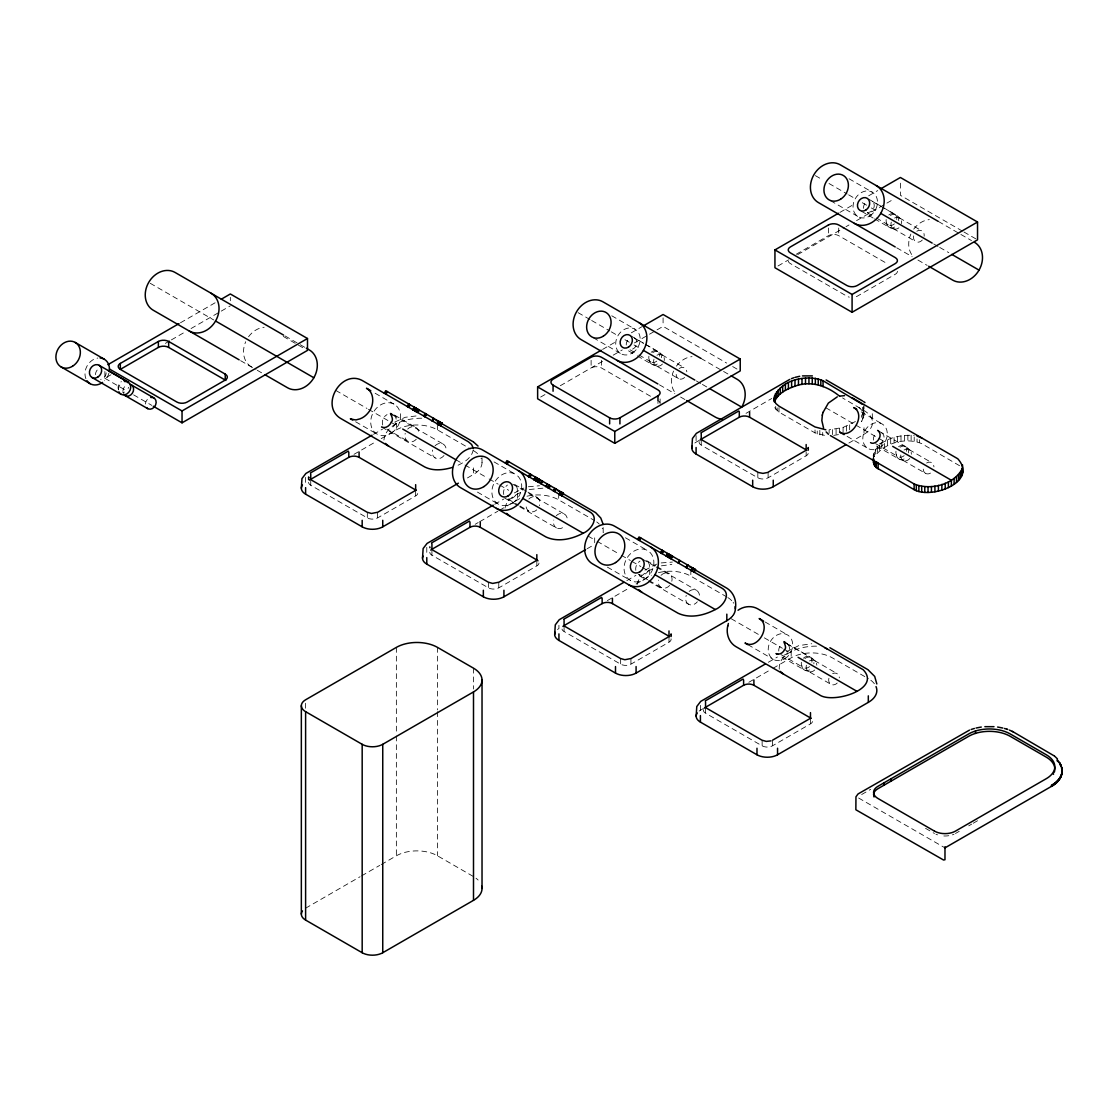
<?xml version="1.0" encoding="UTF-8"?>
<svg xmlns="http://www.w3.org/2000/svg" width="1118" height="1118" viewBox="0 0 1118 1118"><rect width="100%" height="100%" fill="white"/><g stroke="black" fill="none" stroke-linecap="round" stroke-linejoin="round"><path stroke-width="0.75" stroke-dasharray="5 3.75" d="M473.235 449.799C471.796 458.366 463.09 463.118 455.795 466.234M505.001 508.117C506.454 499.536 515.16 494.799 522.455 491.682M637.162 584.421C638.616 575.84 647.322 571.102 654.617 567.972M863.655 411.662L863.375 405.974L864.032 415.616L861.573 421.668L861.573 415.728L863.655 411.662L863.655 417.601M873.242 459.414C873.116 440.157 898.634 433.966 914.203 435.517M959.593 465.731L921.763 443.664C905.873 437.026 884.422 442.7 874.43 456.871L874.43 451.169M421.724 418.216C407.511 418.104 385.78 423.373 383.921 440.045M855.41 421.542L843.084 427.439L829.123 429.829L829.123 434.287M816.531 646.162C802.431 645.869 777.737 652.06 779.288 669.752M180.459 322.781L215.229 302.712M104.896 371.497L104.896 378.289L110.934 374.796M165.352 343.38L169.88 340.766M171.389 339.886L185.001 332.032M191.038 328.552L219.757 311.964M221.28 311.097L230.336 305.857M373.51 434.329L382.58 429.102M394.682 422.115L405.233 417.293L417.643 415.77M354.001 454.341L375.173 442.113M381.224 438.619L396.359 429.899A29.096 16.798 0 0 1 437.501 429.899L470.496 448.947M602.616 349.403L617.737 340.683M631.335 332.829L641.914 326.722M839.939 212.392L855.046 203.672M868.658 195.818L877.728 190.577M540.651 397.058L545.193 394.444M560.3 385.724L604.139 360.415M613.195 355.175L622.265 349.934M634.367 342.96L655.525 330.746M657.035 329.866L663.086 326.372L726.616 363.057M796.226 254.247L828.438 235.66A7.267 4.192 0 0 1 838.724 235.66L887.846 264.03M777.974 265.986L788.553 259.879M797.623 254.638L844.467 227.597M845.977 226.716L849.009 224.97M856.57 220.609L894.344 198.794M308.61 482.277A7.267 4.192 0 0 0 310.748 485.254L367.319 517.913A7.267 4.192 0 0 0 377.604 517.913L415.658 495.945A7.267 4.192 0 0 0 417.727 493.513M467.45 477.931L473.501 474.437A29.096 16.798 0 0 0 481.033 458.212M494.687 504.288L503.757 499.061M514.336 492.94L523.909 488.035M475.178 524.3L478.197 522.553M479.72 521.687L497.859 511.206M499.383 510.325L517.522 499.858A29.096 16.798 0 0 1 518.64 499.243M694.851 442.994A14.548 8.399 0 0 1 696.095 442.169L699.127 440.422M746.013 413.353L771.727 398.497M429.787 552.236A7.267 4.192 0 0 0 431.925 555.213L488.496 587.872A7.267 4.192 0 0 0 498.782 587.872L536.836 565.904A7.267 4.192 0 0 0 538.974 562.927M587.118 548.756L594.678 544.396M699.169 441.61A7.267 4.192 0 0 0 701.238 445.132L757.822 477.791A7.267 4.192 0 0 0 768.108 477.791L806.162 455.823A7.267 4.192 0 0 0 808.286 452.846M848.869 443.035L864.004 434.301A29.096 16.798 0 0 0 864.004 410.558L842.567 397.938M626.849 580.591L635.918 575.351M644.988 570.124L656.671 564.129M607.34 600.604L628.512 588.375M636.072 584.015L649.684 576.147A29.096 16.798 0 0 1 651.361 575.253M562.005 629.085A7.267 4.192 0 0 0 564.073 631.516L620.644 664.176A7.267 4.192 0 0 0 630.929 664.176L668.997 642.207A7.267 4.192 0 0 0 671.066 638.685M305.605 908.193L360.052 876.75M361.561 875.883L379.715 865.402M381.224 864.535L396.359 855.801A29.096 16.798 0 0 1 437.501 855.801L473.501 876.582M768.332 662.275L777.401 657.035M786.471 651.808L798.769 645.617L811.738 643.716M699.155 711.062A14.548 8.399 0 0 1 700.413 710.237L703.446 708.491M748.822 682.287L771.504 669.193M773.013 668.312L791.167 657.831A29.096 16.798 0 0 1 832.309 657.831L868.309 678.626M703.488 709.678A7.267 4.192 0 0 0 705.556 713.2L762.127 745.86A7.267 4.192 0 0 0 772.412 745.86L810.48 723.891A7.267 4.192 0 0 0 812.353 719.824M861.657 794.535L870.684 789.322M955.457 833.497L959.202 831.345M968.733 825.839L971.71 824.106M973.205 823.253L977.677 820.668M528.367 486.763L539.519 485.743M529.261 489.53L542.887 488.175M833.735 435.391L838.43 434.595M661.409 565.834L671.792 564.422M661.185 562.927L672.393 562.074M774.69 407.665L778.994 412.109L815.022 432.904L825.825 435.713M890.124 227.695L894.079 228.98M652.814 364.706L656.755 365.991M899.906 459.442L903.861 460.728M805.309 670.409L809.264 671.68M962.416 231.105L900.395 195.301L900.395 180.725M963.926 231.985L977.537 239.839M938.505 221.532L959.51 233.662M960.893 234.459L971.514 240.58M849.051 178.768L872.32 192.198M868.546 199.074L881.641 206.62M883.094 207.473L896.189 215.019M896.72 219.561A6.177 5.045 -60 0 0 894.54 214.195L871.998 201.184A6.177 5.045 -60 0 1 873.703 208.2A6.177 5.045 -60 0 1 867.302 212.406M899.389 217.884L921.931 230.909M815.385 175.638L822.946 180.012M828.997 183.506L847.137 193.973M848.66 194.853L856.22 199.214M862.271 202.707L869.832 207.068M871.341 207.948L878.902 212.308M933.656 243.934L938.198 246.547M939.707 247.413L948.791 252.654M867.302 212.755L874.821 217.102M876.33 217.968L888.349 224.914M893.198 228.589L915.754 241.614M861.489 211.302L873.13 218.024M874.583 218.862L889.131 227.261A7.057 5.772 -60 0 0 896.902 225.123M830.562 200.709L858.191 216.668M896.734 247.805L912.148 256.707M917.906 260.033L927.185 265.385M861.209 411.885L882.116 423.946M879.097 431.269L905.971 446.781M909.172 449.646L931.713 462.656M825.839 407.777L854.431 424.281M855.927 425.147L877.001 437.32M878.496 438.186L884.52 441.652L884.52 447.354M875.59 443.636L898.131 456.661M902.981 460.35L925.536 473.361A6.177 5.045 -60 0 0 932.091 471.796M876.512 446.082L898.914 459.009A7.057 5.772 -60 0 0 906.684 456.871M732.667 366.55L740.228 370.924M847.081 436.355L867.987 448.43M700.902 358.375L722.186 370.673M723.584 371.469L729.635 374.963M611.742 315.779L635.01 329.209M631.237 336.085L644.331 343.645M645.785 344.484L658.879 352.044A7.057 5.772 -60 0 1 661.423 357.732M634.675 338.195L643.688 343.408M645.198 344.274L657.216 351.22M662.066 354.909L684.621 367.92M578.076 312.649L590.164 319.636M591.688 320.517L609.827 330.984M611.336 331.864L618.897 336.225M624.948 339.718L632.509 344.092M634.018 344.959L641.578 349.319M696.346 380.945L700.888 383.558M702.397 384.438L706.925 387.052M629.993 349.766L637.512 354.113M639.007 354.979L651.039 361.925M653.974 359.144A6.177 5.045 -60 0 0 655.889 365.614L678.43 378.625A6.177 5.045 -60 0 0 684.719 377.325M628.54 350.842L635.807 355.035M637.26 355.873L651.808 364.272A7.057 5.772 -60 0 0 659.592 362.134M593.239 337.734L620.881 353.679M659.424 384.816L674.839 393.718M680.596 397.044L685.376 399.797M591.115 360.289L591.115 367.92A7.267 4.192 0 0 1 601.4 367.92L652.018 397.142M285.146 335.987L298.841 343.897M300.337 344.763L304.837 347.363M283.287 336.42L296.899 344.288M298.408 345.155L304.459 348.648M375.145 393.256L393.941 404.115M494.058 461.916L515.119 474.074M625.451 537.772L647.28 550.377M526.969 496.21A29.096 16.798 0 0 1 558.679 499.858L594.678 520.639M658.432 572.682A29.096 16.798 0 0 1 690.826 576.147L726.826 596.942M765.117 621.985L787.505 634.912M394.766 415.239L415.812 427.397M526.466 491.277L514.448 484.332A7.994 6.526 -60 0 1 516.991 492.465A7.994 6.526 -60 0 1 510.101 498.866M527.976 492.144L536.989 497.356M646.595 560.635L655.623 565.848M657.118 566.714L669.151 573.646A7.994 6.526 -60 0 1 671.764 581.542M392.53 414.834L443.217 444.098M512.589 484.15L522.944 490.131M528.87 493.555L564.38 514.056M642.766 559.307L654.715 566.211M656.21 567.064L696.542 590.36M785.996 643.088L811.375 657.733A7.057 5.772 -60 0 1 813.862 663.854M787.17 643.898L809.725 656.909M814.575 660.598L837.116 673.623M150.217 283.287L213.734 319.958M335.847 390.461L366.956 408.419M368.437 409.286L389.176 421.248M390.657 422.115L395.101 424.672M455.934 459.791L463.481 464.152M464.99 465.018L487.616 478.085M489.125 478.951L498.181 484.178M499.69 485.058L508.732 490.285M588.096 536.095L595.642 540.455M597.152 541.322L619.777 554.388M621.287 555.255L630.342 560.481M631.838 561.348L640.894 566.574M642.403 567.455L648.44 570.935M731.242 618.743L758.325 634.381M764.335 637.847L782.39 648.272M783.9 649.139L789.923 652.619M780.993 654.603L803.535 667.614M806.371 665.21A6.177 5.045 -60 0 0 808.384 671.303L830.926 684.328M781.915 657.049L804.303 669.975A7.057 5.772 -60 0 0 811.794 668.173M386.772 429.102L407.818 441.247M507.949 499.061L518.472 505.14M519.968 506.007L528.996 511.206M647.615 579.697L638.602 574.498A7.994 6.526 -60 0 0 648.608 570.166A7.994 6.526 -60 0 0 645.477 560.146M649.125 580.563L661.143 587.509M381.545 426.964L435.209 457.961M504.581 498.013L556.387 527.92A7.994 6.526 -60 0 0 564.534 526.243M639.244 575.756L646.707 580.06M648.202 580.927L688.548 604.223A7.994 6.526 -60 0 0 697.352 601.791M747.998 644.723L773.376 659.382M355.622 421.766L377.325 434.287M477.442 492.102L498.488 504.246M607.381 567.119L630.65 580.549M240.636 360.695L256.022 369.569M257.266 370.296L263.317 373.789M925.55 828.34L934.494 833.497M858.624 798.014L944.976 847.863M104.896 378.289L126.068 390.517M133.629 394.878L151.782 405.359M859.071 407.469L863.375 411.913M897.055 215.676L900.158 218.457M906.852 447.424L909.94 450.205M659.746 352.687L662.834 355.468M812.241 658.39L815.329 661.171M872.278 413.702L872.515 422.436M873.242 455.138L873.34 457.024M919.569 439.765L919.569 442.616M917.04 438.941L917.04 441.792M914.203 436.942L914.203 441.219M911.128 435.195L911.128 440.897M907.872 435.154L907.872 440.855M904.462 435.363L904.462 441.065M900.996 435.824L900.996 441.526M897.502 436.551L897.502 442.253M894.051 437.515L894.051 443.217M890.697 438.703L890.697 444.405M887.496 440.087L887.496 445.789M881.809 443.385L881.809 449.087M879.405 445.216L879.405 450.917M877.35 447.158L877.35 452.86M875.673 449.156L875.673 454.858M873.605 453.181L873.605 458.883M864.004 404.017L864.032 415.616M864.004 427.775L864.004 434.301M862.844 413.688L862.844 419.627M862.369 407.273L862.369 410.25M849.666 424.854L849.666 430.793M846.452 426.251L846.452 432.191M843.084 427.439L843.084 433.379M839.604 428.418L839.604 432.862M838.724 228.016L838.724 235.66M836.082 429.144L836.082 435.084M832.561 429.619L832.561 435.559M828.438 228.016L828.438 235.66M822.708 432.428L822.708 435.391M819.829 430.36L819.829 434.804M817.244 431.003L817.244 433.98M815.022 429.941L815.022 432.904M810.48 718.539L810.48 723.891M806.162 451.812L806.162 455.823M791.167 651.305L791.167 657.831M778.994 407.651L778.994 412.109M777.15 407.846L777.15 410.823M775.696 406.365L775.696 409.328M772.412 740.521L772.412 745.86M768.108 472.453L768.108 477.791M762.127 740.521L762.127 745.86M757.822 472.453L757.822 477.791M705.556 707.862L705.556 713.2M701.238 439.793L701.238 445.132M700.413 705.332L700.413 710.237M696.095 435.629L696.095 442.169M690.826 569.621L690.826 576.147M668.997 636.869L668.997 642.207M663.086 317.889L663.086 326.372M660.109 398.972L660.109 403.556M657.971 400.412L657.971 403.472M649.684 569.621L649.684 576.147M630.929 658.837L630.929 664.176M620.644 658.837L620.644 664.176M603.189 527.612L603.189 532.517A29.096 16.798 0 0 0 602.211 528.171M601.4 360.289L601.4 367.92M594.678 537.856L594.678 542.761M564.073 626.178L564.073 631.516M558.93 625.283L558.93 628.554A14.548 8.399 0 0 0 556.624 630.286M558.679 493.317L558.679 499.858M536.836 560.565L536.836 565.904M517.522 493.317L517.522 499.858M498.782 582.534L498.782 587.872M488.496 582.534L488.496 587.872M482.026 457.653L482.026 462.559M473.501 467.897L473.501 474.437M473.501 668.173L473.501 689.009M437.501 424.994L437.501 429.899M437.501 647.392L437.501 709.916M437.501 711.649L437.501 855.801M431.925 551.202L431.925 555.213M426.783 547.345L426.783 552.25A14.548 8.399 0 0 0 424.463 553.983M415.658 490.606L415.658 495.945M396.359 423.359L396.359 429.899M396.359 647.392L396.359 734.219M396.359 735.965L396.359 855.801M377.604 512.575L377.604 517.913M367.319 512.575L367.319 517.913M310.748 481.243L310.748 485.254M305.605 477.386L305.605 482.291A14.548 8.399 0 0 0 304.348 483.116M305.605 703.25L305.605 708.463M230.336 297.374L230.336 300.77M519.213 498.963A29.096 16.798 0 0 1 519.786 498.67M596.719 521.938A29.096 16.798 0 0 1 599.304 524.118M556.247 515.747A7.994 6.526 -60 0 1 564.213 513.959A7.994 6.526 -60 0 1 567.119 521.477M556.387 527.92A7.994 6.526 -60 0 1 553.773 520.024M509.668 498.907A7.994 6.526 -60 0 1 508.802 498.907M503.757 494.519A7.994 6.526 -60 0 1 507.418 485.058M528.842 499.033A7.994 6.526 -60 0 1 537.171 497.454A7.994 6.526 -60 0 1 539.463 505.727M536.78 509.864A7.994 6.526 -60 0 1 528.814 511.108A7.994 6.526 -60 0 1 526.368 503.31M689.135 591.38A7.994 6.526 -60 0 1 696.36 590.262A7.994 6.526 -60 0 1 699.435 596.816M688.548 604.223A7.994 6.526 -60 0 1 686.242 595.377M661.004 575.337A7.994 6.526 -60 0 1 669.151 573.646M669.64 585.469A7.994 6.526 -60 0 1 661.507 587.705A7.994 6.526 -60 0 1 658.418 580.102M635.807 570.376A7.994 6.526 -60 0 1 639.971 561.096M727.874 597.571A29.096 16.798 0 0 1 732.178 601.191M733.142 602.392A29.096 16.798 0 0 1 733.688 603.203M473.501 450.68A29.096 16.798 0 0 1 478.127 454.16M435.07 445.775A7.994 6.526 -60 0 1 443.035 444A7.994 6.526 -60 0 1 445.942 451.518M444.014 455.529A7.994 6.526 -60 0 1 435.573 458.142A7.994 6.526 -60 0 1 432.596 450.065M393.941 414.834A7.994 6.526 -60 0 1 395.814 422.506A7.994 6.526 -60 0 1 389.791 428.725M382.705 424.994A7.994 6.526 -60 0 1 387.038 414.582M407.679 429.074A7.994 6.526 -60 0 1 415.63 427.3A7.994 6.526 -60 0 1 418.551 434.804M416.301 439.206A7.994 6.526 -60 0 1 408 441.344A7.994 6.526 -60 0 1 405.205 433.351M476.002 878.231A29.096 16.798 0 0 1 478.127 880.062M251.522 366.97A21.815 17.818 -60 0 1 245.708 341.703M248.545 336.77A21.815 17.818 -60 0 1 264.155 327.253M898.592 446.739A6.177 5.045 -60 0 1 904.322 445.956A6.177 5.045 -60 0 1 906.502 451.309M904.155 455.627A6.177 5.045 -60 0 1 898.271 456.731A6.177 5.045 -60 0 1 895.965 451.295M881.781 432.932A6.177 5.045 -60 0 1 883.849 438.857A6.177 5.045 -60 0 1 879.083 444.028M873.382 440.115A6.177 5.045 -60 0 1 876.652 433.281M926.598 463.006A6.177 5.045 -60 0 1 933.977 466.905M925.536 473.361A6.177 5.045 -60 0 1 923.622 466.891M904.043 449.995A6.177 5.045 -60 0 1 911.422 454.257M909.786 458.478A6.177 5.045 -60 0 1 903.26 460.49A6.177 5.045 -60 0 1 900.968 454.243M900.116 447.186A7.057 5.772 -60 0 1 906.279 446.976A7.057 5.772 -60 0 1 908.459 452.902M898.914 459.009A7.057 5.772 -60 0 1 896.874 451.211M870.824 680.275A29.096 16.798 0 0 1 874.905 684.482M803.423 658.209A6.177 5.045 -60 0 1 809.446 656.769A6.177 5.045 -60 0 1 811.906 662.275M809.558 666.58A6.177 5.045 -60 0 1 803.674 667.698A6.177 5.045 -60 0 1 801.354 662.261M786.89 643.744A6.177 5.045 -60 0 1 787.701 644.247M788.162 644.695A6.177 5.045 -60 0 1 788.959 650.732A6.177 5.045 -60 0 1 784.151 655.064M778.785 651.067A6.177 5.045 -60 0 1 782.055 644.247M832.63 673.609A6.177 5.045 -60 0 1 839.38 677.871M837.228 683.028A6.177 5.045 -60 0 1 830.8 684.244A6.177 5.045 -60 0 1 829.025 677.857M809.446 660.948A6.177 5.045 -60 0 1 816.825 665.224M814.673 670.017A6.177 5.045 -60 0 1 808.384 671.303M804.82 658.642A7.057 5.772 -60 0 1 811.375 657.733M804.303 669.975A7.057 5.772 -60 0 1 802.123 662.583M954.003 834.224A14.827 8.567 0 0 1 952.396 834.853M948.819 835.705A14.827 8.567 0 0 1 941.132 835.705M937.555 834.853A14.827 8.567 0 0 1 935.948 834.224M128.528 387.331A6.177 5.045 -60 0 1 128.137 388.421M124.475 392.097A6.177 5.045 -60 0 1 123.148 392.46M118.452 389.749A6.177 5.045 -60 0 1 121.387 381.587M106.21 372.839A6.177 5.045 -60 0 1 100.592 379.435M95.505 374.67A6.177 5.045 -60 0 1 98.23 368.996M108.907 373.174A14.129 11.529 -60 0 1 104.547 380.735M85.904 378.709A14.129 11.529 -60 0 1 97.839 358.039M145.466 404.031A6.177 5.045 -60 0 1 148.177 398.721M123.092 392.781A6.177 5.045 -60 0 1 122.952 392.097M122.91 391.37A6.177 5.045 -60 0 1 127.186 384.774M118.522 389.847A7.057 5.772 -60 0 1 121.61 382.957M916.802 231.258A6.177 5.045 -60 0 1 922.196 231.077A6.177 5.045 -60 0 1 924.111 236.275M922.308 240.035A6.177 5.045 -60 0 1 915.614 241.53A6.177 5.045 -60 0 1 913.965 234.78M894.582 218.052A6.177 5.045 -60 0 1 899.906 218.248A6.177 5.045 -60 0 1 901.499 223.628M898.928 227.806A6.177 5.045 -60 0 1 892.807 228.338A6.177 5.045 -60 0 1 891.298 222.133M890.333 215.425A7.057 5.772 -60 0 1 898.732 220.721M889.131 227.261A7.057 5.772 -60 0 1 887.091 219.463M888.81 214.991A6.177 5.045 -60 0 1 894.54 214.195M894.372 223.879A6.177 5.045 -60 0 1 888.489 224.984A6.177 5.045 -60 0 1 886.169 219.547M863.599 208.353A6.177 5.045 -60 0 1 866.562 201.743M788.302 261.151A7.267 4.192 0 0 0 790.37 263.568L846.941 296.228A7.267 4.192 0 0 0 849.303 297.136M897.419 271.297A7.267 4.192 0 0 1 895.294 274.259L857.226 296.228A7.267 4.192 0 0 1 853.97 297.318M911.617 254.471A21.815 17.818 -60 0 1 910.877 234.067M913.727 229.134A21.815 17.818 -60 0 1 929.337 219.603M658.6 400.999A7.267 4.192 0 0 1 659.858 402.466M674.294 391.496A21.815 17.818 -60 0 1 673.567 371.078M676.404 366.145A21.815 17.818 -60 0 1 692.014 356.628M679.185 368.479A6.177 5.045 -60 0 1 686.857 371.805M678.43 378.625A6.177 5.045 -60 0 1 676.418 372.532M656.951 355.258A6.177 5.045 -60 0 1 662.471 355.161A6.177 5.045 -60 0 1 664.176 360.639M662.443 364.035A6.177 5.045 -60 0 1 655.889 365.614M652.66 352.687A7.057 5.772 -60 0 1 658.879 352.044M651.808 364.272A7.057 5.772 -60 0 1 649.768 356.474M651.207 352.254A6.177 5.045 -60 0 1 656.937 351.066A6.177 5.045 -60 0 1 659.452 356.209M656.769 361.128A6.177 5.045 -60 0 1 650.9 361.841A6.177 5.045 -60 0 1 648.929 356.195M634.395 338.055A6.177 5.045 -60 0 1 636.38 345.21A6.177 5.045 -60 0 1 629.672 349.361M626.248 345.015A6.177 5.045 -60 0 1 628.945 338.978M512.533 503.058A17.231 14.073 -60 0 0 515.887 474.521A17.231 14.073 -60 0 0 492.018 489.908A17.231 14.073 -60 0 0 512.533 503.058M644.681 579.362A17.231 14.073 -60 0 0 648.035 550.825A17.231 14.073 -60 0 0 624.165 566.197A17.231 14.073 -60 0 0 644.681 579.362M391.356 433.099A17.231 14.073 -60 0 0 394.71 404.562A17.231 14.073 -60 0 0 370.841 419.949A17.231 14.073 -60 0 0 391.356 433.099M879.461 447.759A14.129 11.529 -60 0 0 882.731 424.337A14.129 11.529 -60 0 0 862.956 436.467A14.129 11.529 -60 0 0 879.461 447.759M784.864 658.726A14.129 11.529 -60 0 0 788.12 635.303A14.129 11.529 -60 0 0 768.359 647.42A14.129 11.529 -60 0 0 784.864 658.726M869.678 216.012A14.129 11.529 -60 0 0 872.934 192.589A14.129 11.529 -60 0 0 853.174 204.706A14.129 11.529 -60 0 0 869.678 216.012M632.355 353.022A14.129 11.529 -60 0 0 635.625 329.6A14.129 11.529 -60 0 0 615.85 341.717A14.129 11.529 -60 0 0 632.355 353.022"/><path stroke-width="1.5" d="M944.976 847.863L1051.395 786.415C1058.159 782.893 1063.777 775.487 1061.793 767.521M727.776 625.814C725.861 633.501 728.796 642.417 735.756 646.539L819.536 694.907C832.589 704.088 882.074 689.345 863.166 669.71L757.585 608.751C751.478 605.355 743.638 606.208 738.048 610.26M822.387 414.862L821.842 420.578L823.533 427.928M774.033 400.999C776.381 380.358 806.33 373.65 823.044 380.735L862.369 404.311M873.605 458.883L873.885 464.501L876.302 467.59L914.133 489.656C931.196 499.508 978.613 482.221 957.777 458.757L852.182 397.784M962.291 474.437L962.556 464.892M728.377 623.509L727.692 626.178M822.974 412.542L828.354 403.095L837.284 396.848M822.289 415.225L823.044 412.304M670.926 634.758L671.121 633.892L671.121 636.561M808.09 448.374L808.286 447.507L808.286 450.177M839.562 396.205C827.194 385.892 810.522 380.246 794.996 386.199C786.834 389.022 777.695 393.41 774.411 401.977L774.411 396.038M830.367 435.587L914.133 483.954C930.4 490.662 953.794 484.821 962.291 468.735M384.285 393.229L385.724 390.699L442.323 423.373M385.556 393.969L387.01 391.454M386.003 394.221L387.457 391.705M407.273 406.505L408.727 403.989M407.567 406.673L409.02 404.157M407.832 406.826L409.286 404.297M408.042 406.938L409.495 404.423M408.447 407.176L409.901 404.66M408.727 407.343L410.292 404.884M412.752 409.663L414.331 407.218M413.059 409.845L414.526 407.329M413.297 409.985L414.764 407.469M413.59 410.152L415.044 407.623M413.912 410.334L415.365 407.818M414.275 410.544L415.742 408.028M414.68 410.781L416.134 408.266M414.82 410.865L416.273 408.349M415.267 411.117L416.721 408.587M415.407 411.2L416.86 408.671M415.826 411.438L417.28 408.922L415.924 411.494M416.245 411.69L417.699 409.16M416.651 411.913L418.104 409.398M417.014 412.123L418.467 409.607M417.363 412.332L418.817 409.817M419.32 410.096L417.685 412.514L419.138 409.999M423.75 416.022L425.203 413.492M423.904 416.106L425.357 413.59M424.393 416.385L425.846 413.87M424.602 416.511L426.14 414.037M424.882 416.665L426.391 414.191L425.022 416.748M432.149 420.857L433.616 418.356M432.261 420.927L433.854 418.481L432.526 421.081M432.666 421.165L434.245 418.719M437.306 423.834L438.745 421.318L437.348 423.876M437.823 424.141L439.29 421.626L438.06 424.281M439.654 421.835L438.605 424.602M438.494 424.533L439.807 421.933M438.549 424.56L440.157 422.129M438.857 424.742L440.268 422.185M439.22 424.952L440.771 422.478M439.961 425.371L441.414 422.856M440.199 425.511L441.652 422.995M440.394 425.623L441.82 423.093M440.562 425.72L442.071 423.233L440.785 425.846M505.462 463.187L506.901 460.658L563.486 493.331M506.733 463.928L508.187 461.413M507.181 464.18L508.634 461.664M528.451 476.464L529.904 473.948M528.744 476.631L530.198 474.116M528.996 476.785L530.463 474.256M529.205 476.897L530.659 474.381M529.625 477.134L531.078 474.619M529.904 477.302L531.469 474.843M533.929 479.622L535.382 477.106M534.055 479.692L535.508 477.176M534.236 479.804L535.69 477.288M534.474 479.943L535.927 477.428M534.767 480.111L536.221 477.582M535.089 480.293L536.542 477.777M535.452 480.502L536.906 477.987M537.311 478.224L535.857 480.74L537.451 478.308M536.43 481.075L537.884 478.56M536.584 481.159L538.038 478.644M537.003 481.397L538.457 478.881M537.423 481.648L538.876 479.119M537.814 481.872L539.267 479.356M538.191 482.096L539.645 479.566M538.541 482.291L539.994 479.776M540.497 480.055L538.848 482.473L540.315 479.957M540.791 483.591L542.244 481.075M541.084 483.759L542.621 481.285M545.78 486.47L547.233 483.94M545.905 486.54L547.317 483.996M547.624 487.532L549.078 485.016M547.778 487.63L549.106 485.03M549.022 488.342L550.475 485.827M553.438 490.886L554.891 488.37L553.564 490.97M554.053 491.249L555.506 488.734M554.276 491.375L555.618 488.79M554.444 491.473L555.898 488.957M554.528 491.515L555.967 488.985M559.266 494.254L560.705 491.724M560.984 491.892L559.727 494.519L561.334 492.088M559.727 494.519L561.054 491.934M560.146 494.757L561.432 492.144M560.244 494.813L561.697 492.297M560.398 494.911L561.949 492.437M560.635 495.05L562.172 492.577M560.887 495.19L562.382 492.689M561.138 495.33L562.522 492.772M561.376 495.47L562.997 493.052M561.571 495.581L563.192 493.164L561.865 495.749M562.019 495.847L563.444 493.304M637.623 539.491L639.063 536.961L695.648 569.635L694.11 572.109M638.895 540.232L640.348 537.702M639.342 540.483L640.796 537.968M660.598 552.767L662.066 550.238M660.906 552.935L662.359 550.405M661.157 553.089L662.611 550.559M661.367 553.2L662.82 550.685M661.772 553.438L663.226 550.922M662.052 553.606L663.617 551.146M666.076 555.926L667.67 553.48M666.398 556.107L667.851 553.592M666.635 556.247L668.089 553.717M666.915 556.401L668.368 553.885M667.25 556.596L668.704 554.081M667.614 556.806L669.067 554.29M668.019 557.043L669.472 554.528M668.159 557.127L669.612 554.598M668.592 557.379L670.045 554.849M668.732 557.463L670.185 554.933M669.165 557.7L670.618 555.185M669.584 557.938L671.038 555.422M669.822 558.078L671.275 555.562M669.975 558.175L671.429 555.66M670.353 558.385L671.806 555.87M670.702 558.595L672.156 556.065M672.659 556.359L671.01 558.776L672.463 556.247M678.221 562.927L679.73 560.439M678.36 563.011L679.814 560.495M678.71 563.22L680.037 560.621M686.005 567.427L687.458 564.911M686.214 567.553L687.57 564.967M686.396 567.651L687.766 565.093M686.438 567.678L688.059 565.261M690.938 570.278L692.419 567.776M691.12 570.39L692.587 567.874M691.553 570.627L692.992 568.098M693.146 568.182L692.182 570.991M693.705 571.871L695.158 569.355M693.887 571.983L695.41 569.495M583.135 533.23C591.031 530.072 599.905 517.452 589.535 511.723L482.277 449.799A21.815 17.818 -60 0 0 455.934 459.791A21.815 17.818 -60 0 0 460.462 487.602L545.891 536.919C557.77 542.523 572.025 539.155 583.135 533.23L522.791 498.39A21.815 17.818 -60 0 0 518.277 470.594M715.296 609.534C723.178 606.361 732.052 593.756 721.683 588.026L614.439 526.103A21.815 17.818 -60 0 0 588.096 536.095A21.815 17.818 -60 0 0 592.61 563.905L678.053 613.223C689.932 618.813 704.186 615.459 715.296 609.534L654.952 574.694A21.815 17.818 -60 0 0 650.438 546.884M107.915 364.664L178.95 323.647M221.28 299.219L230.336 293.978L307.492 338.516L307.492 350.395L182.038 422.828L153.292 406.239M225.235 374.125L225.235 380.064L187.181 402.047A7.267 4.192 0 0 1 176.896 402.047L120.325 369.373A7.267 4.192 0 0 1 120.325 363.434L158.379 341.465A7.267 4.192 0 0 1 168.664 341.465L225.235 374.125A7.267 4.192 0 0 1 225.235 380.064A7.267 4.192 0 0 1 225.864 380.469M225.235 380.064L168.664 347.405A7.267 4.192 0 0 0 158.379 347.405L120.325 369.373L120.325 363.434M109.424 369.024L182.038 410.949L307.492 338.516M372.001 435.209L305.871 473.473L301.958 478.588L301.343 488.231M310.385 472.998L348.299 451.099M309.588 480.181A7.267 4.192 0 0 1 310.748 479.315L348.802 457.346A7.267 4.192 0 0 1 359.088 457.346L415.658 490.005A7.267 4.192 0 0 1 416.287 490.411M643.437 325.841L663.086 314.507L740.228 359.046L740.228 370.924L614.774 443.343L537.632 398.805L537.632 386.926L601.107 350.283M880.746 188.83L900.395 177.482L977.537 222.021L977.537 239.839L852.084 312.271L774.942 267.733L774.942 249.915L838.43 213.272M415.812 490.271L377.744 512.24L371.483 513.469L367.179 512.24L310.594 479.58M302.447 485.016A14.548 8.399 0 0 0 305.605 494.17L362.176 526.83A14.548 8.399 0 0 0 382.747 526.83L458.38 483.172M553.061 385.137L609.631 417.811A7.267 4.192 0 0 0 619.917 417.811L657.971 395.828A7.267 4.192 0 0 0 657.971 389.889L601.4 357.229A7.267 4.192 0 0 0 591.115 357.229L553.061 379.198A7.267 4.192 0 0 0 553.061 385.137L553.061 391.244M537.632 386.926L614.774 431.464L740.228 359.046M774.942 249.915L852.084 294.453L977.537 222.021M493.178 505.168L427.048 543.432L423.135 548.547L422.52 558.189M431.562 542.957L469.476 521.058M430.765 550.14A7.267 4.192 0 0 1 431.925 549.273L469.979 527.305A7.267 4.192 0 0 1 480.265 527.305L536.836 559.964A7.267 4.192 0 0 1 537.996 560.831M700.874 432.876L738.802 410.977M700.092 440.059A7.267 4.192 0 0 1 701.238 439.192L739.305 417.21A7.267 4.192 0 0 1 749.591 417.21L806.162 449.883A7.267 4.192 0 0 1 806.791 450.288M536.989 560.23L498.921 582.198L492.661 583.428L488.342 582.198L431.758 549.539M423.009 556.009A14.548 8.399 0 0 0 426.783 564.129L483.353 596.788A14.548 8.399 0 0 0 503.925 596.788L585.594 549.637M768.248 472.117L806.316 450.149M692.335 445.928A14.548 8.399 0 0 0 696.095 454.048L752.68 486.707A14.548 8.399 0 0 0 773.251 486.707L845.851 444.782M623.83 582.338L559.21 619.735L555.297 624.85L554.668 634.493M563.71 619.26L601.638 597.361M562.927 626.443A7.267 4.192 0 0 1 564.073 625.577L602.141 603.594A7.267 4.192 0 0 1 612.426 603.594L668.997 636.268A7.267 4.192 0 0 1 669.626 636.673M305.605 711.663L362.176 744.322A14.548 8.399 0 0 0 382.747 744.322L473.501 691.93A29.096 16.798 0 0 0 473.501 668.173L437.501 647.392A29.096 16.798 0 0 0 396.359 647.392L305.605 699.784A14.548 8.399 0 0 0 305.605 711.663L305.605 920.072L362.176 952.732A14.548 8.399 0 0 0 382.747 952.732L473.501 900.339A29.096 16.798 0 0 0 481.774 886.267M669.151 636.519L631.083 658.502L624.822 659.732L620.504 658.502L563.919 625.842M555.171 632.313A14.548 8.399 0 0 0 558.93 640.418L615.501 673.092A14.548 8.399 0 0 0 636.086 673.092L726.826 620.686A29.096 16.798 0 0 0 732.178 616.437M765.299 664.022L700.679 701.419L696.78 706.534L696.151 716.177M705.192 700.944L743.121 679.045M704.396 708.127A7.267 4.192 0 0 1 705.556 707.261L743.61 685.278A7.267 4.192 0 0 1 753.895 685.278L810.48 717.952A7.267 4.192 0 0 1 811.109 718.357M772.566 740.186L810.634 718.203M697.255 712.963A14.548 8.399 0 0 0 700.413 722.102L756.984 754.776A14.548 8.399 0 0 0 777.555 754.776L868.309 702.37A29.096 16.798 0 0 0 876.037 686.578M789.769 379.407L696.374 433.351L692.461 438.466L691.846 448.108M791.446 378.639L793.836 377.744M969.516 730.096L858.037 793.962L855.955 796.813L855.857 809.767L943.564 860.021L944.976 859.742L944.976 846.675M767.521 472.495L762.965 473.389L758.395 472.495L701.084 439.458M974.393 728.461L971.179 729.467M795.094 377.353L799.705 376.291M771.015 740.871L766.291 741.416L761.987 740.186L705.402 707.526M452.441 467.422C443.539 470.021 433.295 471.321 424.714 466.961L340.375 418.272C319.986 405.568 341.074 369.317 362.12 380.441L468.358 441.764L471.6 444.503L473.152 447.913M976.07 728.028L981.283 727.049M839.716 396.107L844.551 395.66M802.472 375.9L812.381 375.9M984.874 726.672L994 726.672M825.825 429.773L815.022 426.964L778.994 406.169L775.696 403.388L774.033 398.022M997.605 727.049L1002.818 728.028M1004.481 728.461L1007.025 729.243M917.04 436.09L921.763 437.963M1007.695 729.467L1006.913 729.202M1009.358 730.096L1012.419 731.451M824.972 647.867L827.166 648.929M1012.978 731.731L1054.372 755.992M1012.279 731.382L1013.118 731.801M870.545 442.63C874.737 445.761 883.43 437.25 878.776 431.352M381.545 426.964C385.43 428.991 389.735 425.818 391.328 422.171C395.241 418.579 386.898 410.166 392.53 414.834M775.948 653.597C779.512 655.288 783.103 652.744 784.487 649.824C788.218 647.224 780.462 638.057 785.996 643.088M829.919 647.741L867.456 669.389M826.132 379.952L862.635 401.013M938.212 221.364L840.219 164.779A21.815 17.818 -60 0 0 813.876 174.771A21.815 17.818 -60 0 0 818.39 202.568L895.225 246.938M876.219 185.56A21.815 17.818 -60 0 1 880.732 213.37L932.146 243.053M951.809 254.401L979.033 270.123A21.815 17.818 -60 0 1 952.69 280.115L928.695 266.252M856.737 409.3L853.747 407.581C866.632 414.373 851.888 439.919 839.618 432.051L844.09 434.636M892.695 446.375L951.376 480.265L951.376 485.967M700.902 358.375L602.895 301.79A21.815 17.818 -60 0 0 576.553 311.782A21.815 17.818 -60 0 0 581.081 339.592L657.915 383.949M731.144 375.83L737.195 379.323A21.815 17.818 -60 0 1 741.709 407.134L709.958 388.798M638.895 322.571A21.815 17.818 -60 0 1 643.423 350.381L694.837 380.064M686.648 400.537L715.366 417.126A21.815 17.818 -60 0 0 722.102 419.096M436.146 420.368L473.124 441.75M557.323 490.327L595.656 512.645L600.799 518.025L602.951 523.783M689.485 566.63L725.47 587.397C733.212 591.38 736.986 600.338 735.351 608.821M283.623 335.12L175.037 272.429A21.815 17.818 -60 0 0 148.708 282.407A21.815 17.818 -60 0 0 153.222 310.217L239.126 359.814M306.318 348.215L309.337 349.962A21.815 17.818 -60 0 1 313.851 377.758A21.815 17.818 -60 0 1 287.522 387.75L264.826 374.656M370.799 390.755L366.466 388.253C374.726 392.656 374.25 405.624 368.381 412.556C365.558 416.148 361.827 418.789 357.341 419.557C355.203 421.067 346.035 416.651 352.729 420.089M763.622 621.119L759.15 618.534C772.035 625.465 757.543 650.592 745.021 643.004L747.998 644.723M798.098 657.342L856.779 691.217M211.036 293.209A21.815 17.818 -60 0 1 215.564 321.02L313.851 377.758M402.718 429.06L456.046 459.847M934.494 831.121L877.91 798.448A14.827 8.567 0 0 1 877.91 786.345L968.663 733.939A29.375 16.966 0 0 1 1010.211 733.939L1046.224 754.734A29.389 16.966 0 0 1 1046.224 778.715L955.457 831.121A14.827 8.567 0 0 1 934.494 831.121M75.199 342.429L104.295 359.227M99.069 365.265L128.151 382.063M108.474 370.813L126.502 381.238M131.351 384.927L153.907 397.938M125.16 395.632L147.716 408.643M91.997 377.493L121.093 394.291M61.071 366.9L90.167 383.698M877.602 430.402L878.734 431.31M863.627 401.614L864.983 402.564M867.931 669.682L874.695 676.404L876.833 683.964M473.599 442.057L478.057 446.096M783.522 674.126L780.28 671.387M642.053 592.442L638.797 589.703M509.892 516.139L506.636 513.4M388.715 446.18L385.472 443.441M1054.763 756.299L1057.446 758.898M828.438 434.259L826.132 431.911M1060.004 763.217L1060.004 764.405L1059.305 762.183M1060.311 764.936L1061.094 766.529L1061.094 765.341M429.983 547.764L429.787 546.898M308.806 477.805L308.61 476.939L308.61 479.608M962.011 468.819L962.654 472.481M1061.485 767.619L1061.988 769.813M1062.044 769.184L1062.044 772.58M1061.988 771.951L1061.793 774.243M1061.653 766.976L1061.653 768.164M1061.653 773.6L1061.653 774.788M1061.485 774.145L1061.485 775.333M1061.303 774.69L1061.094 776.423M1060.856 764.81L1060.856 765.998M1060.856 775.766L1060.856 776.954M1060.591 764.279L1060.591 765.467M1060.591 776.297L1060.591 777.485M1060.311 776.828L1060.311 778.016M1060.004 777.359L1060.004 778.547M1059.668 762.7L1059.668 763.887M1059.668 777.876L1059.668 779.064M1059.305 778.394L1059.305 779.581M1058.928 778.897L1058.928 780.085M1058.522 761.176L1058.522 762.364M1058.522 779.4L1058.522 780.588M1058.103 779.903L1058.103 781.091M1057.656 760.184L1057.656 761.372M1057.656 780.392L1057.656 781.58M1057.195 759.709L1057.195 760.897M1057.195 780.867L1057.195 782.055M1056.692 781.342L1056.692 782.53M1056.189 781.817L1056.189 783.005M1055.658 782.279L1055.658 783.466M1055.099 782.726L1055.099 783.914M1054.526 783.173L1054.526 784.361M1053.925 783.606L1053.925 784.794M1053.324 784.039L1053.324 785.227M1052.681 784.445L1052.681 785.633M1052.038 784.864L1052.038 786.038M1051.395 785.227L1051.395 786.415M975.413 731.032L975.413 733.408M961.48 470.748L961.48 476.45M960.222 472.76L960.222 478.462M958.559 474.759L958.559 480.461M956.505 476.701L956.505 482.403M954.101 478.532L954.101 484.234M948.399 481.83L948.399 487.532M945.213 483.214L945.213 488.915M941.859 484.401L941.859 490.103M938.407 485.366L938.407 491.068M934.914 486.092L934.914 491.794M931.434 486.554L931.434 492.255M928.038 486.763L928.038 492.465M924.768 486.721L924.768 492.423M921.693 486.4L921.693 492.102M918.87 485.827L918.87 491.529M916.327 485.002L916.327 490.704M914.133 483.954L914.133 489.656M891.172 778.673L891.172 781.049M884.128 782.754L884.128 785.115M878.133 468.861L878.133 463.159L876.302 461.888L876.302 467.59M874.877 461.86L874.877 466.136M873.885 460.225L873.885 464.501M873.34 458.45L873.34 462.726M868.309 695.843L868.309 702.37M852.084 294.453L852.084 312.271M823.044 380.735L823.044 386.674M820.822 379.673L820.822 385.598M818.236 378.834L818.236 384.774M815.357 378.247L815.357 384.187M812.241 377.926L812.241 383.865M810.48 712.613L810.48 717.952M808.943 377.87L808.943 383.809M806.162 444.545L806.162 449.883M805.505 378.08L805.505 384.019M801.997 378.555L801.997 384.494M798.476 379.295L798.476 385.235M794.996 380.26L794.996 386.199M791.614 381.448L791.614 387.387M788.4 382.859L788.4 388.784M785.395 384.424L785.395 390.364M782.67 386.157L782.67 392.097M780.238 388.016L780.238 393.955M778.17 389.972L778.17 395.912M777.555 748.235L777.555 754.776M776.493 391.971L776.493 397.91M775.235 394.011L775.235 399.951M773.251 480.167L773.251 486.707M756.984 748.235L756.984 754.776M753.895 679.94L753.895 685.278M752.68 480.167L752.68 486.707M749.591 411.871L749.591 417.21M743.61 679.94L743.61 685.278M739.305 411.871L739.305 417.21M726.826 614.159L726.826 620.686M705.556 701.922L705.556 707.261M701.238 433.854L701.238 439.192M700.413 715.576L700.413 722.102M696.095 447.507L696.095 454.048M668.997 630.929L668.997 636.268M657.971 395.828L657.971 400.412M636.086 666.552L636.086 673.092M619.917 417.811L619.917 423.918M615.501 666.552L615.501 673.092M614.774 431.464L614.774 443.343M612.426 598.256L612.426 603.594M609.631 417.811L609.631 423.918M602.141 598.256L602.141 603.594M564.073 620.238L564.073 625.577M558.93 633.892L558.93 640.418M536.836 554.626L536.836 559.964M503.925 590.248L503.925 596.788M483.353 590.248L483.353 596.788M482.026 680.051L482.026 888.461M480.265 521.966L480.265 527.305M473.501 691.93L473.501 900.339M469.979 521.966L469.979 527.305M431.925 543.935L431.925 549.273M426.783 557.589L426.783 564.129M415.658 484.667L415.658 490.005M382.747 520.289L382.747 526.83M382.747 744.322L382.747 952.732M362.176 520.289L362.176 526.83M362.176 744.322L362.176 952.732M359.088 452.007L359.088 457.346M348.802 452.007L348.802 457.346M310.748 473.976L310.748 479.315M305.605 487.63L305.605 494.17M301.343 705.724L301.343 914.133M182.038 410.949L182.038 422.828M168.664 341.465L168.664 347.405M158.379 341.465L158.379 347.405M522.791 498.39A21.815 17.818 -60 0 1 496.462 508.383M735.099 606.627A29.096 16.798 0 0 1 733.688 614.425M733.422 614.83A29.096 16.798 0 0 1 732.835 615.641M654.952 574.694A21.815 17.818 -60 0 1 628.609 584.686M305.605 920.072A14.548 8.399 0 0 1 302.447 910.918M215.564 321.02A21.815 17.818 -60 0 1 189.221 330.998M1054.33 772.189A29.389 16.966 0 0 0 1046.224 757.11L1010.211 736.315A29.375 16.966 0 0 0 968.663 736.315L877.91 788.721A14.827 8.567 0 0 0 873.563 794.772M1053.617 773.922A29.389 16.966 0 0 1 1053.394 774.341M874.066 796.994A14.827 8.567 0 0 1 873.689 795.89M124.014 380.679A6.177 5.045 -60 0 1 128.067 382.817M100.117 357.97A14.129 11.529 -60 0 1 109.271 371.483M102.577 382.412A14.129 11.529 -60 0 1 86.98 380.721M150.748 397.477A6.177 5.045 -60 0 1 155.612 404.954A6.177 5.045 -60 0 1 146.514 407.609M124.545 381.531A7.057 5.772 -60 0 1 130.107 390.07A7.057 5.772 -60 0 1 119.724 393.103M119.123 392.152A7.057 5.772 -60 0 1 118.969 391.789M130.163 384.466A6.177 5.045 -60 0 1 132.315 393.298A6.177 5.045 -60 0 1 123.595 394.039M880.732 213.37A21.815 17.818 -60 0 1 854.39 223.362M974.505 242.313A21.815 17.818 -60 0 1 979.033 270.123M643.423 350.381A21.815 17.818 -60 0 1 617.08 360.373M828.438 224.97L790.37 246.938A7.267 4.192 0 0 0 790.37 252.878L846.941 285.537A7.267 4.192 0 0 0 857.226 285.537L895.294 263.568A7.267 4.192 0 0 0 895.294 257.629L838.724 224.97A7.267 4.192 0 0 0 828.438 224.97M777.723 654.17L776.94 654.03L777.653 654.184M508.131 495.931A7.994 6.526 -60 0 0 509.976 482.669A7.994 6.526 -60 0 0 498.782 489.53A7.994 6.526 -60 0 0 508.131 495.931M483.954 486.568A17.231 14.073 -60 0 0 487.308 458.031A17.231 14.073 -60 0 0 463.439 473.403A17.231 14.073 -60 0 0 483.954 486.568M639.762 571.927A7.994 6.526 -60 0 0 641.62 558.665A7.994 6.526 -60 0 0 630.426 565.526A7.994 6.526 -60 0 0 639.762 571.927M615.585 562.564A17.231 14.073 -60 0 0 618.939 534.027A17.231 14.073 -60 0 0 595.083 549.399A17.231 14.073 -60 0 0 615.585 562.564M72.544 366.243A14.129 11.529 -60 0 0 75.814 342.821A14.129 11.529 -60 0 0 56.04 354.937A14.129 11.529 -60 0 0 72.544 366.243M97.741 377.171A7.057 5.772 -60 0 0 99.362 365.446A7.057 5.772 -60 0 0 89.482 371.511A7.057 5.772 -60 0 0 97.741 377.171M865.765 210.128A7.057 5.772 -60 0 0 867.4 198.417A7.057 5.772 -60 0 0 857.52 204.482A7.057 5.772 -60 0 0 865.765 210.128M840.582 199.214A14.129 11.529 -60 0 0 843.852 175.792A14.129 11.529 -60 0 0 824.078 187.908A14.129 11.529 -60 0 0 840.582 199.214M628.456 347.153A7.057 5.772 -60 0 0 630.091 335.428A7.057 5.772 -60 0 0 620.197 341.493A7.057 5.772 -60 0 0 628.456 347.153M603.259 336.225A14.129 11.529 -60 0 0 606.529 312.802A14.129 11.529 -60 0 0 586.768 324.933A14.129 11.529 -60 0 0 603.259 336.225"/></g></svg>
